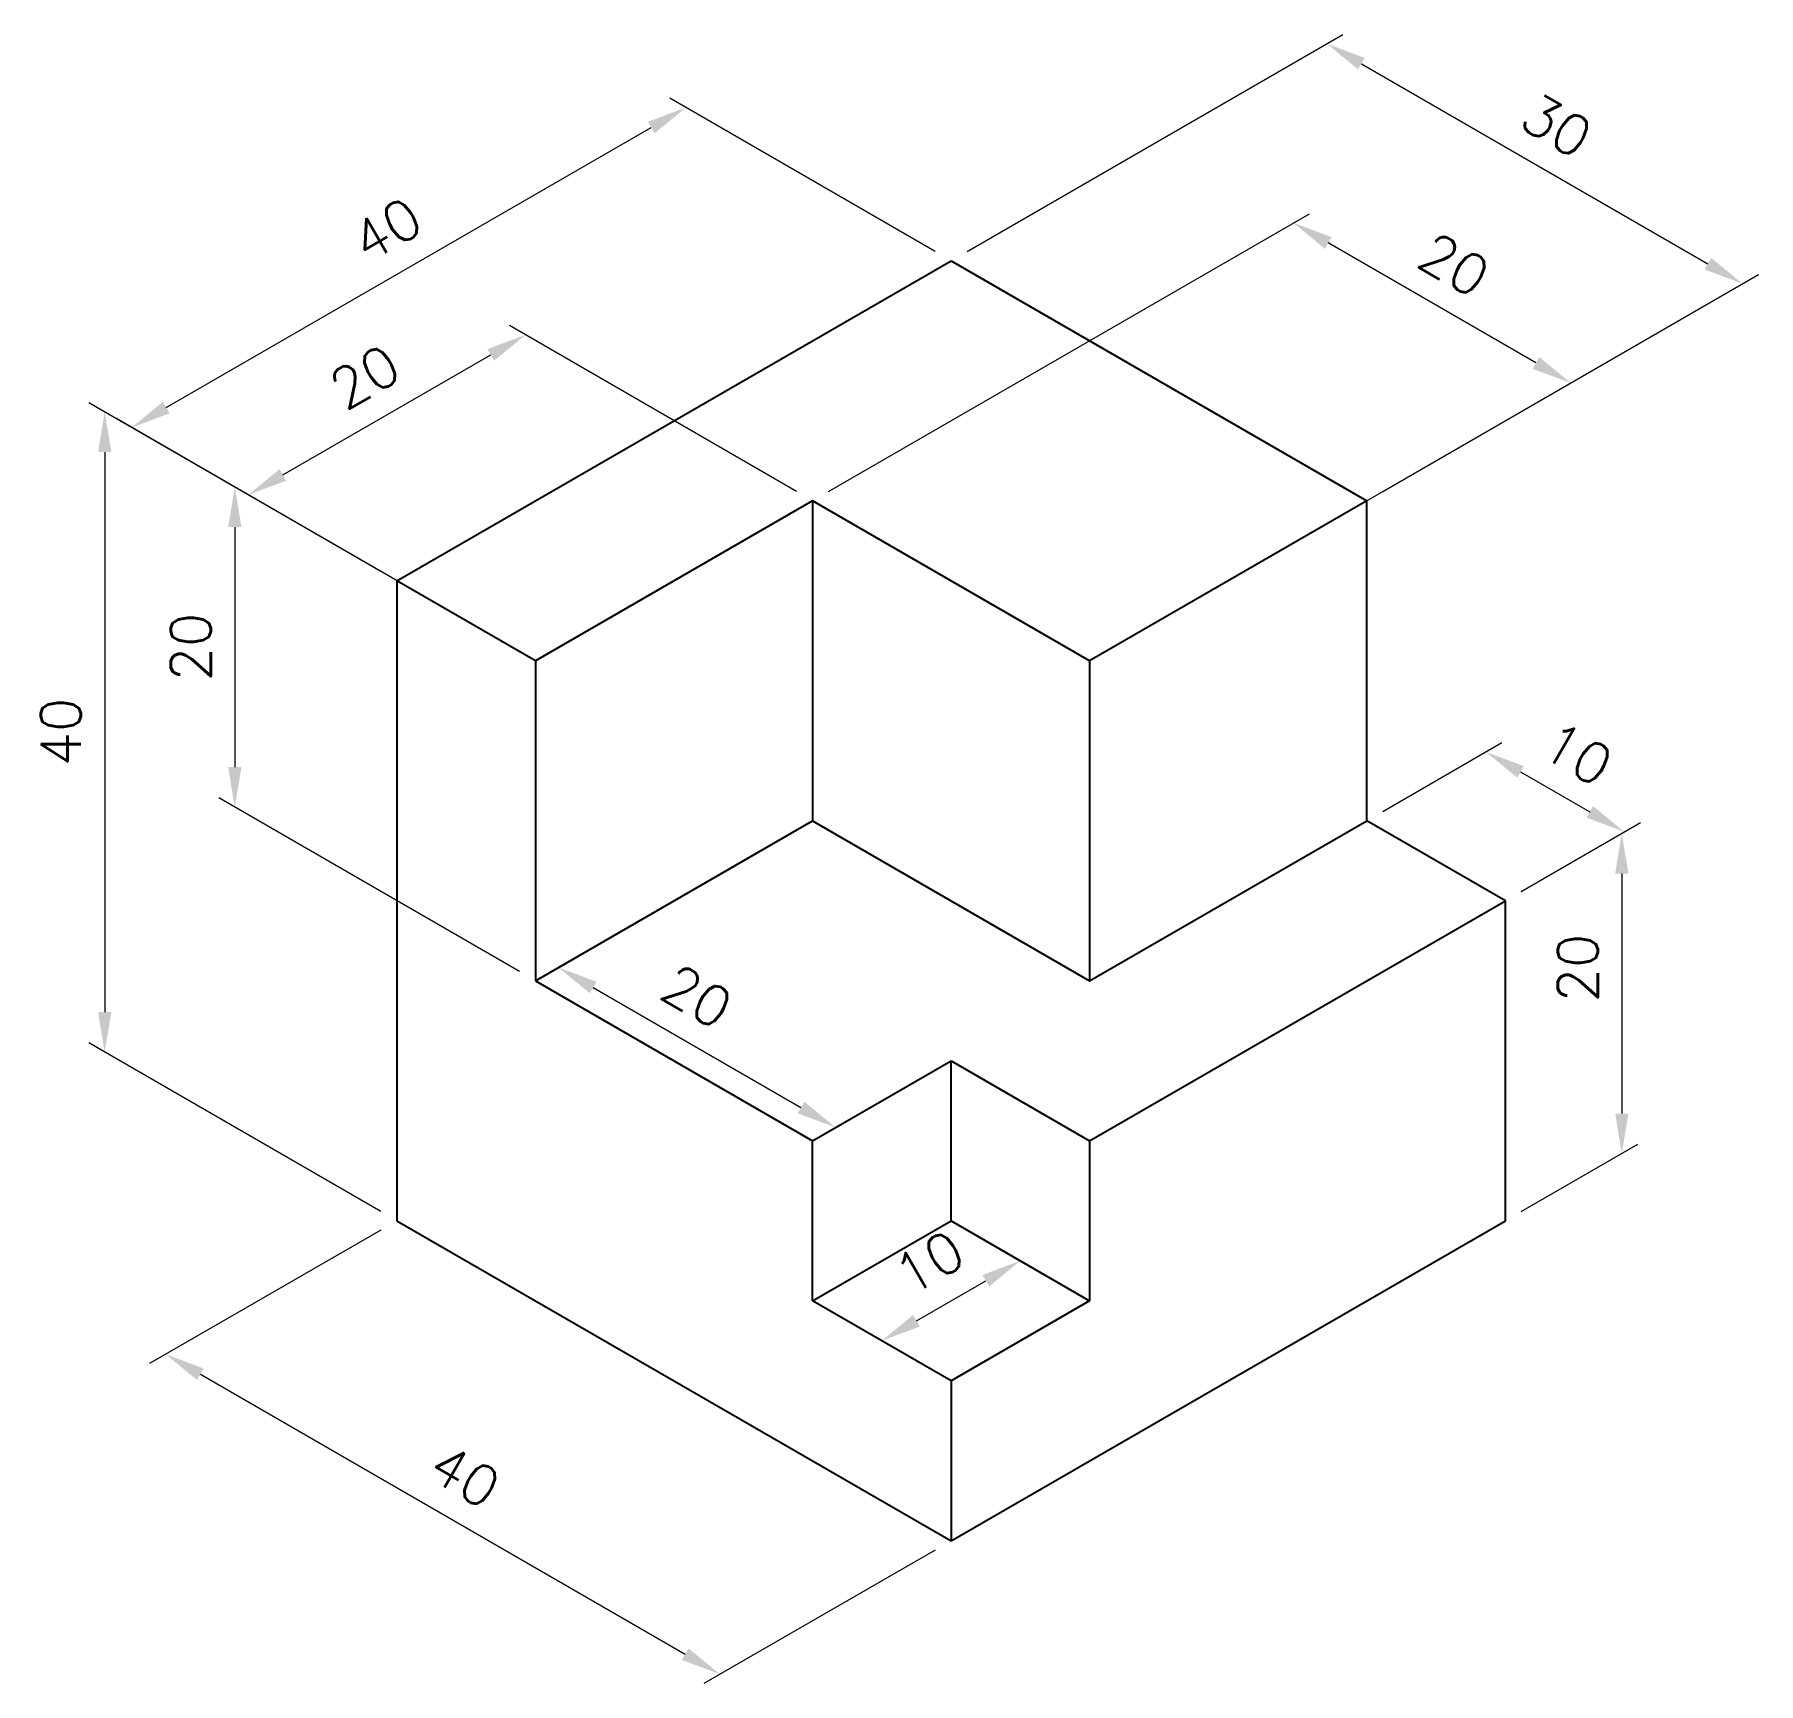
# Model space of a CAD drawing. Header units: millimetres. Extents: x 1395 to 5929, y 1606 to 2294.
# Drawn here: x 1394.6 to 1502.4, y 1606.2 to 1709.2 of the extents above.
import ezdxf

# ---------------------------------------------------------------- set-up
doc = ezdxf.new("R2010")
doc.units = ezdxf.units.MM
doc.layers.add('CONTORNO 1', color=3, linetype='Continuous', lineweight=25)
doc.layers.add('COTA', color=1, linetype='Continuous', lineweight=13)
doc.styles.add('ROMANS', font='romans.shx')
doc.dimstyles.new('Padrão', dxfattribs={"dimtxt": 2.5, "dimasz": 2.5, "dimexe": 1, "dimexo": 1, "dimgap": 1.5, "dimtad": 1, "dimdsep": 46, "dimtxsty": 'ROMANS', "dimblk1": 'ARCHTICK', "dimblk2": 'OBLIQUE', "dimcen": 2.5, "dimclrd": 1, "dimclre": 1, "dimclrt": 2, "dimadec": 0, "dimazin": 2, "dimtfac": 1, "dimtmove": 0, "dimatfit": 3, "dimfxl": 0, "dimlwd": -1, "dimlwe": -1, "dimarcsym": 0})

# ---------------------------------------------------------------- blocks, each defined once
blk = doc.blocks.new('*D7')
at = {"layer": 'COTA', "color": 1}
for p, q in [((1450.93, 1695.67), (1434.36, 1705.24)), ((1402.88, 1685.91), (1433.19, 1703.41)), ((1416.29, 1675.67), (1399.72, 1685.24))]:
    blk.add_line(p, q, dxfattribs=at)
for points in [[(1432.99, 1703.77), (1433.4, 1703.05), (1435.36, 1704.66)], [(1402.67, 1686.27), (1403.09, 1685.55), (1400.72, 1684.66)]]:
    blk.add_solid(points, dxfattribs=at)
at = {"layer": 'Defpoints', "color": 0}
for p in [(1435.36, 1704.66), (1451.93, 1695.09), (1417.29, 1675.09)]:
    blk.add_point(p, dxfattribs=at)
at = {"layer": 'COTA', "color": 2, "insert": (1416.66, 1697.04), "char_height": 2.5, "attachment_point": 5, "rotation": 30, "style": 'ROMANS'}
blk.add_mtext('40', dxfattribs=at)
blk = doc.blocks.new('_ArchTick')
at = {"color": 0, "linetype": 'ByBlock', "const_width": 0.15}
blk.add_lwpolyline([(-0.5, -0.5), (0.5, 0.5)], dxfattribs=at)
blk = doc.blocks.new('_Oblique')
at = {"color": 0, "linetype": 'ByBlock', "lineweight": -2}
blk.add_line((-0.5, -0.5), (0.5, 0.5), dxfattribs=at)
blk = doc.blocks.new('*D8')
at = {"layer": 'COTA', "color": 1}
for p, q in [((1452.93, 1695.67), (1476.42, 1709.22)), ((1477.58, 1707.4), (1499.23, 1694.9)), ((1478.91, 1680.67), (1502.4, 1694.22))]:
    blk.add_line(p, q, dxfattribs=at)
for points in [[(1477.79, 1707.76), (1477.37, 1707.04), (1475.42, 1708.65)], [(1499.44, 1695.26), (1499.02, 1694.54), (1501.4, 1693.65)]]:
    blk.add_solid(points, dxfattribs=at)
at = {"layer": 'Defpoints', "color": 0}
for p in [(1451.93, 1695.09), (1501.4, 1693.65), (1477.91, 1680.09)]:
    blk.add_point(p, dxfattribs=at)
at = {"layer": 'COTA', "color": 2, "insert": (1489.78, 1703.53), "char_height": 2.5, "attachment_point": 5, "rotation": 330, "style": 'ROMANS'}
blk.add_mtext('30', dxfattribs=at)
blk = doc.blocks.new('*D10')
at = {"layer": 'COTA', "color": 1}
for p, q in [((1444.27, 1680.67), (1474.34, 1698.02)), ((1488.49, 1688.7), (1475.5, 1696.2)), ((1461.59, 1670.67), (1491.66, 1688.02))]:
    blk.add_line(p, q, dxfattribs=at)
for points in [[(1475.71, 1696.56), (1475.29, 1695.83), (1473.34, 1697.45)], [(1488.7, 1689.06), (1488.28, 1688.33), (1490.66, 1687.45)]]:
    blk.add_solid(points, dxfattribs=at)
at = {"layer": 'Defpoints', "color": 0}
for p in [(1473.34, 1697.45), (1443.27, 1680.09), (1460.59, 1670.09)]:
    blk.add_point(p, dxfattribs=at)
at = {"layer": 'COTA', "color": 2, "insert": (1483.37, 1694.83), "char_height": 2.5, "attachment_point": 5, "rotation": 330, "style": 'ROMANS'}
blk.add_mtext('20', dxfattribs=at)
blk = doc.blocks.new('*D11')
at = {"layer": 'COTA', "color": 1}
for p, q in [((1478.91, 1660.67), (1486.36, 1664.97)), ((1487.53, 1663.14), (1491.86, 1660.64)), ((1487.57, 1655.67), (1495.02, 1659.97))]:
    blk.add_line(p, q, dxfattribs=at)
for points in [[(1487.73, 1663.5), (1487.32, 1662.78), (1485.36, 1664.39)], [(1492.06, 1661), (1491.65, 1660.28), (1494.02, 1659.39)]]:
    blk.add_solid(points, dxfattribs=at)
at = {"layer": 'Defpoints', "color": 0}
for p in [(1477.91, 1660.09), (1494.02, 1659.39), (1486.57, 1655.09)]:
    blk.add_point(p, dxfattribs=at)
at = {"layer": 'COTA', "color": 2, "insert": (1491.07, 1664.27), "char_height": 2.5, "attachment_point": 5, "rotation": 330, "style": 'ROMANS'}
blk.add_mtext('10', dxfattribs=at)
blk = doc.blocks.new('*D12')
at = {"layer": 'COTA', "color": 1}
for p, q in [((1487.57, 1655.67), (1494.85, 1659.87)), ((1493.85, 1656.79), (1493.85, 1641.79)), ((1487.57, 1635.67), (1494.85, 1639.87))]:
    blk.add_line(p, q, dxfattribs=at)
for points in [[(1493.44, 1656.79), (1494.27, 1656.79), (1493.85, 1659.29)], [(1493.44, 1641.79), (1494.27, 1641.79), (1493.85, 1639.29)]]:
    blk.add_solid(points, dxfattribs=at)
at = {"layer": 'Defpoints', "color": 0}
for p in [(1486.57, 1655.09), (1493.85, 1639.29), (1486.57, 1635.09)]:
    blk.add_point(p, dxfattribs=at)
at = {"layer": 'COTA', "color": 2, "insert": (1491.1, 1650.88), "char_height": 2.5, "attachment_point": 5, "rotation": 90, "style": 'ROMANS'}
blk.add_mtext('20', dxfattribs=at)
blk = doc.blocks.new('*D13')
at = {"layer": 'COTA', "color": 1}
for p, q in [((1416.29, 1634.51), (1401.84, 1626.17)), ((1405.01, 1625.5), (1435.32, 1608)), ((1450.93, 1614.51), (1436.48, 1606.17))]:
    blk.add_line(p, q, dxfattribs=at)
for points in [[(1405.22, 1625.86), (1404.8, 1625.14), (1402.84, 1626.75)], [(1435.53, 1608.36), (1435.11, 1607.64), (1437.48, 1606.75)]]:
    blk.add_solid(points, dxfattribs=at)
at = {"layer": 'Defpoints', "color": 0}
for p in [(1417.29, 1635.09), (1451.93, 1615.09), (1437.48, 1606.75)]:
    blk.add_point(p, dxfattribs=at)
at = {"layer": 'COTA', "color": 2, "insert": (1421.54, 1619.13), "char_height": 2.5, "attachment_point": 5, "rotation": 330, "style": 'ROMANS'}
blk.add_mtext('40', dxfattribs=at)
blk = doc.blocks.new('*D14')
at = {"layer": 'COTA', "color": 1}
for p, q in [((1416.29, 1675.67), (1398.03, 1686.21)), ((1399.03, 1683.13), (1399.03, 1648.13)), ((1416.29, 1635.67), (1398.03, 1646.21))]:
    blk.add_line(p, q, dxfattribs=at)
for points in [[(1398.62, 1683.13), (1399.45, 1683.13), (1399.03, 1685.63)], [(1398.62, 1648.13), (1399.45, 1648.13), (1399.03, 1645.63)]]:
    blk.add_solid(points, dxfattribs=at)
at = {"layer": 'Defpoints', "color": 0}
for p in [(1417.29, 1675.09), (1399.03, 1645.63), (1417.29, 1635.09)]:
    blk.add_point(p, dxfattribs=at)
at = {"layer": 'COTA', "color": 2, "insert": (1396.28, 1665.63), "char_height": 2.5, "attachment_point": 5, "rotation": 90, "style": 'ROMANS'}
blk.add_mtext('40', dxfattribs=at)
blk = doc.blocks.new('*D15')
at = {"layer": 'COTA', "color": 1}
for p, q in [((1424.95, 1670.67), (1406.16, 1681.51)), ((1407.16, 1678.44), (1407.16, 1663.44)), ((1424.95, 1650.67), (1406.16, 1661.51))]:
    blk.add_line(p, q, dxfattribs=at)
for points in [[(1406.75, 1678.44), (1407.58, 1678.44), (1407.16, 1680.94)], [(1406.75, 1663.44), (1407.58, 1663.44), (1407.16, 1660.94)]]:
    blk.add_solid(points, dxfattribs=at)
at = {"layer": 'Defpoints', "color": 0}
for p in [(1425.95, 1670.09), (1407.16, 1660.94), (1425.95, 1650.09)]:
    blk.add_point(p, dxfattribs=at)
at = {"layer": 'COTA', "color": 2, "insert": (1404.41, 1670.94), "char_height": 2.5, "attachment_point": 5, "rotation": 90, "style": 'ROMANS'}
blk.add_mtext('20', dxfattribs=at)
blk = doc.blocks.new('*D16')
at = {"layer": 'COTA', "color": 1}
for p, q in [((1442.27, 1680.67), (1424.33, 1691.03)), ((1410.17, 1681.7), (1423.16, 1689.2)), ((1424.95, 1670.67), (1407, 1681.03))]:
    blk.add_line(p, q, dxfattribs=at)
for points in [[(1422.95, 1689.56), (1423.37, 1688.84), (1425.33, 1690.45)], [(1409.96, 1682.06), (1410.38, 1681.34), (1408, 1680.45)]]:
    blk.add_solid(points, dxfattribs=at)
at = {"layer": 'Defpoints', "color": 0}
for p in [(1425.33, 1690.45), (1443.27, 1680.09), (1425.95, 1670.09)]:
    blk.add_point(p, dxfattribs=at)
at = {"layer": 'COTA', "color": 2, "insert": (1415.29, 1687.83), "char_height": 2.5, "attachment_point": 5, "rotation": 30, "style": 'ROMANS'}
blk.add_mtext('20', dxfattribs=at)
blk = doc.blocks.new('*D17')
at = {"layer": 'COTA', "color": 1}
for p, q in [((1426.95, 1650.67), (1428.39, 1651.5)), ((1429.56, 1649.67), (1442.55, 1642.17)), ((1444.27, 1640.67), (1445.71, 1641.5))]:
    blk.add_line(p, q, dxfattribs=at)
for points in [[(1429.77, 1650.03), (1429.35, 1649.31), (1427.39, 1650.92)], [(1442.76, 1642.53), (1442.34, 1641.81), (1444.71, 1640.92)]]:
    blk.add_solid(points, dxfattribs=at)
at = {"layer": 'Defpoints', "color": 0}
for p in [(1425.95, 1650.09), (1443.27, 1640.09), (1444.71, 1640.92)]:
    blk.add_point(p, dxfattribs=at)
at = {"layer": 'COTA', "color": 2, "insert": (1436.05, 1649.1), "char_height": 2.5, "attachment_point": 5, "rotation": 330, "style": 'ROMANS'}
blk.add_mtext('20', dxfattribs=at)
blk = doc.blocks.new('*D18')
at = {"layer": 'COTA', "color": 1}
blk.add_line((1449.77, 1628.84), (1454.1, 1631.34), dxfattribs=at)
for points in [[(1453.89, 1631.7), (1454.31, 1630.98), (1456.26, 1632.59)], [(1449.56, 1629.2), (1449.98, 1628.48), (1447.6, 1627.59)]]:
    blk.add_solid(points, dxfattribs=at)
at = {"layer": 'Defpoints', "color": 0}
for p in [(1456.26, 1632.59), (1456.26, 1632.59), (1447.6, 1627.59)]:
    blk.add_point(p, dxfattribs=at)
at = {"layer": 'COTA', "color": 2, "insert": (1450.56, 1632.47), "char_height": 2.5, "attachment_point": 5, "rotation": 30, "style": 'ROMANS'}
blk.add_mtext('10', dxfattribs=at)

msp = doc.modelspace()

# ---------------------------------------------------------------- linework, layer by layer
at = {"layer": 'CONTORNO 1'}
for p, q in [((1417.292, 1675.089), (1451.933, 1695.089)), ((1451.933, 1695.089), (1477.914, 1680.089)), ((1443.273, 1680.089), (1425.952, 1670.089)), ((1460.593, 1670.089), (1443.273, 1680.089)), ((1443.273, 1680.089), (1443.273, 1660.089)), ((1477.914, 1680.089), (1460.593, 1670.089)), ((1477.914, 1660.089), (1477.914, 1680.089)), ((1425.952, 1670.089), (1417.292, 1675.089)), ((1417.292, 1675.089), (1417.292, 1635.089)), ((1425.952, 1670.089), (1425.952, 1650.089)), ((1460.593, 1670.089), (1460.593, 1650.089)), ((1425.952, 1650.089), (1443.273, 1660.089)), ((1443.273, 1660.089), (1460.593, 1650.089)), ((1460.593, 1650.089), (1477.914, 1660.089)), ((1486.574, 1655.089), (1477.914, 1660.089)), ((1460.593, 1640.089), (1486.574, 1655.089)), ((1486.574, 1635.089), (1486.574, 1655.089)), ((1425.952, 1650.089), (1443.273, 1640.089)), ((1443.273, 1640.089), (1451.933, 1645.089)), ((1451.933, 1645.089), (1460.593, 1640.089)), ((1451.933, 1635.089), (1451.933, 1645.089)), ((1443.273, 1630.089), (1443.273, 1640.089)), ((1460.593, 1640.089), (1460.593, 1630.089)), ((1417.292, 1635.089), (1451.933, 1615.089)), ((1443.273, 1630.089), (1451.933, 1635.089)), ((1451.933, 1615.089), (1486.574, 1635.089)), ((1451.933, 1635.089), (1460.593, 1630.089)), ((1451.933, 1625.089), (1443.273, 1630.089)), ((1460.593, 1630.089), (1451.933, 1625.089)), ((1451.933, 1625.089), (1451.933, 1615.089))]:
    msp.add_line(p, q, dxfattribs=at)

# ---------------------------------------------------------------- dimensions: what is measured, and where the dimension line sits
at = {"layer": 'COTA'}
for p1, p2, distance, picture, middle in [((1451.933, 1695.089), (1477.914, 1680.089), 23.485, '*D8', (1489.783, 1703.529)), ((1417.292, 1675.089), (1451.933, 1695.089), 16.574, '*D7', (1416.663, 1697.039)), ((1460.593, 1670.089), (1443.273, 1680.089), -30.063, '*D10', (1483.371, 1694.827)), ((1425.952, 1670.089), (1443.273, 1680.089), 17.947, '*D16', (1415.29, 1687.832)), ((1417.292, 1675.089), (1417.292, 1635.089), -18.259, '*D14', (1396.283, 1665.631)), ((1425.952, 1670.089), (1425.952, 1650.089), -18.79, '*D15', (1404.412, 1670.937)), ((1477.914, 1660.089), (1486.574, 1655.089), 7.447, '*D11', (1491.066, 1664.27)), ((1417.292, 1635.089), (1451.933, 1615.089), -14.45, '*D13', (1421.537, 1619.128)), ((1447.603, 1627.589), (1456.263, 1632.589), 0, '*D18', (1450.558, 1632.47))]:
    dim = msp.add_aligned_dim(p1=p1, p2=p2, distance=distance, dimstyle='Padrão', dxfattribs=at)
    dim.commit()
    dim.dimension.update_dxf_attribs({"geometry": picture, "text_midpoint": middle})
for base, p1, p2, angle, picture, middle in [((1493.852, 1639.291), (1486.574, 1655.089), (1486.574, 1635.089), 270, '*D12', (1493.852, 1650.879)), ((1444.713, 1640.921), (1425.952, 1650.089), (1443.273, 1640.089), 330, '*D17', (1434.678, 1646.714))]:
    dim = msp.add_linear_dim(base=base, p1=p1, p2=p2, angle=angle, dimstyle='Padrão', dxfattribs=at)
    dim.commit()
    dim.dimension.update_dxf_attribs({"geometry": picture, "text_midpoint": middle, "dimtype": 161})

doc.saveas('drawing.dxf')
